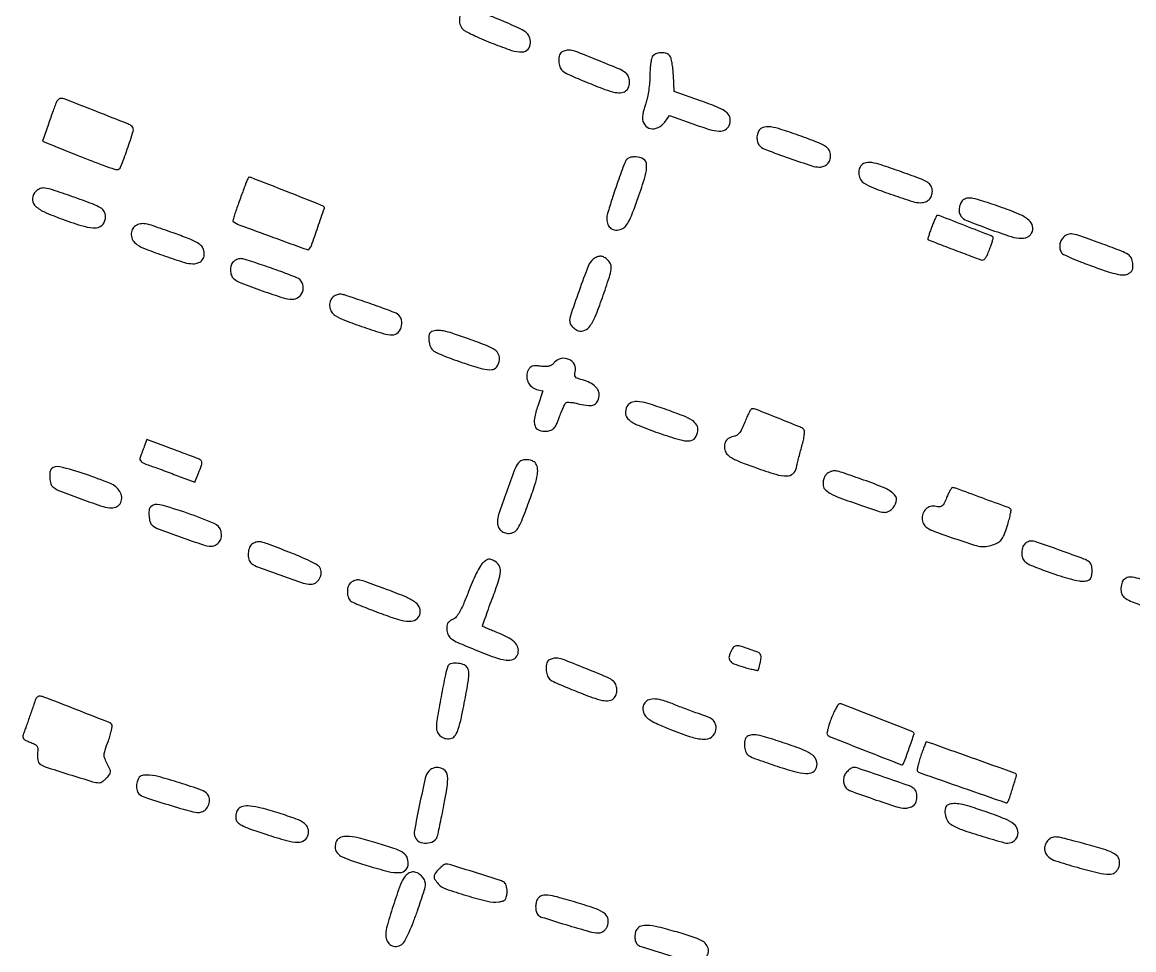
# Model space of a CAD drawing. Header units: metres. Extents: x 244 to 6504, y 133 to 4776.
# Drawn here: x 3516.7 to 3806.1, y 1476.2 to 1717.7 of the extents above; entities that cross this region are included whole.
import ezdxf

# ---------------------------------------------------------------- set-up
doc = ezdxf.new("R2010")
doc.units = ezdxf.units.M
doc.header["$MEASUREMENT"] = 0

msp = doc.modelspace()

# ---------------------------------------------------------------- linework, layer by layer
for points in [[(3073.43, 1797.58, -0.000015), (3212.47, 1744.26, -0.000001), (3356.48, 1689.04, -0.090549)], [(3368.99, 1721.3, 0.009906), (3366.1, 1712.52, -0.001067), (3364.33, 1706.81, -0.001723), (3362.8, 1701.96, -0.000256), (3361.42, 1697.66, -0.119228), (3361.26, 1697.41, -0.295746), (3360.94, 1697.34, -0.000001), (3222.9, 1750.06, -0.000075), (3098.13, 1797.73, -0.00214)], [(2390.74, 4302.36, -0.000001), (2436.6, 4383.87, -0.253439)], [(5649.78, 2908.29, -0.000001), (5592.12, 2927.27, -0.000136)], [(2358.85, 2292.47, -0.000002), (2402.87, 2275.77, -0.000001), (2455, 2255.99, -0.000469)], [(2661.8, 3304.26, -0.000001), (2697.55, 3290.75, -0.000089)], [(2166.88, 2385.74, -0.000003), (2059.01, 2428.09, -0.099946)], [(2836.31, 1902.63, -0.000001), (2798.12, 1918.05, -0.081722)], [(2910.82, 2101.23, -0.000002), (2871.64, 2116.15, -0.08954)], [(4072.04, 2648.41, -0.000003), (4098.22, 2621.39, -0.000215)], [(2835.59, 1257.96, 0.000001), (2811.6, 1266.94)], [(2724.87, 2153.38, -0.00001), (2851.52, 2105.29, -0.308463)], [(3433.83, 1894.18, -0.000012), (3289.85, 1953, -0.000025), (3146.63, 2011.53, -0.11823)], [(2592.86, 1267.89, -0.000002), (2552.45, 1283.32, -0.105537)], [(3734.93, 1774.32, -0.000007), (3697.02, 1788.85, -0.036058)], [(4102.26, 1718.24, 0.025724), (4102.24, 1717.05, -0.052527), (4102.01, 1713.85, -0.000214), (4095.69, 1678.74, -0.000061), (4089.16, 1642.58, -0.212207), (4088.67, 1641.87, -0.229261), (4088.57, 1641.86, -0.000003), (4069.13, 1648.86, -0.000251), (4047.72, 1656.59, -0.000151), (4022.31, 1665.79, -0.001957), (3986.05, 1679.08, -0.000933), (3939.51, 1696.45, -0.000837), (3885.68, 1716.76, -0.000632), (3826.61, 1739.25, -0.000098), (3776.91, 1758.25, -0.000161)], [(3121.11, 1058.8, -0.000012), (2978.85, 1116.92, -0.000024), (2837.26, 1174.78, -0.126636)], [(3590.01, 1813.07, -0.000033), (3680.68, 1776.36, -0.060123)], [(3689.27, 1772.83, -0.000056), (3728.59, 1757.98, -0.000567)], [(3772.52, 1741.32, -0.000348), (3824.24, 1721.6, 0.000566)]]:
    msp.add_lwpolyline(points, format="xyb")
for points in [[(3631.27, 1720.29, 0.126604), (3630.64, 1719.22, 0.098747), (3630.53, 1717.87, 0.096797), (3630.94, 1716.56, 0.115953), (3631.8, 1715.59, 0.040655), (3632.65, 1715.1, 0.00514), (3634.56, 1714.2, 0.006006), (3636.87, 1713.18, 0.004957), (3639.34, 1712.15, 0.016998), (3644.12, 1710.41, 0.085654), (3646.91, 1710, 0.214341), (3648.41, 1710.72, 0.176941), (3649.03, 1712.4, 0.099122), (3648.71, 1713.99, 0.135939), (3647.81, 1715.13, 0.054652), (3645.84, 1716.28, 0.005597), (3640.87, 1718.41, 0.007312), (3636.4, 1720.2, 0.043137), (3633.99, 1720.89, 0.094165), (3632.43, 1720.9, 0.151785)], [(3657.09, 1709.91, 0.133956), (3656.75, 1709.53, 0.058731), (3656.52, 1708.9, 0.049152), (3656.4, 1708.09, 0.035178), (3656.43, 1707.18, 0.086825), (3656.8, 1705.84, 0.128933), (3657.59, 1704.91, 0.050789), (3659.23, 1703.99, 0.004557), (3663.6, 1702.14, 0.007447), (3668.42, 1700.23, 0.040432), (3671.11, 1699.46, 0.085061), (3672.84, 1699.4, 0.162951), (3674.07, 1700.02, 0.122205), (3674.65, 1700.99, 0.081261), (3674.83, 1702.28, 0.082282), (3674.59, 1703.55, 0.131841), (3673.95, 1704.45, 0.073439), (3672.26, 1705.48, 0.004035), (3666.5, 1707.85, 0.003356), (3660.62, 1710.18, 0.095184), (3659.02, 1710.47, 0.042481), (3658.55, 1710.43, 0.026595), (3658.02, 1710.3, 0.026619), (3657.5, 1710.12, 0.043218)], [(3680.96, 1709.02, 0.135995), (3680.64, 1708.46, 0.021401), (3680.38, 1707.21, 0.021988), (3680.2, 1705.64, 0.016128), (3680.13, 1703.89, -0.018474), (3680.05, 1702.04, -0.014812), (3679.83, 1700.05, -0.015066), (3679.52, 1698.22, -0.03644), (3679.15, 1696.9, 0.014127), (3678.78, 1695.79, 0.013275), (3678.47, 1694.63, 0.013371), (3678.25, 1693.59, 0.043868), (3678.18, 1692.89, 0.158484), (3678.77, 1691.03, 0.188825), (3680.31, 1690.04, 0.164863), (3682.28, 1690.28, 0.123264), (3683.98, 1691.7), (3685.26, 1693.46), (3691.02, 1691.37, 0.011252), (3695.62, 1689.82, 0.062758), (3698.17, 1689.37, 0.141549), (3699.74, 1689.73, 0.159402), (3700.78, 1690.87, 0.14166), (3701.05, 1692.66, 0.183339), (3700.26, 1694.11, 0.079251), (3698.03, 1695.48, 0.013209), (3693.3, 1697.3), (3686.45, 1699.73), (3686.25, 1703.92, 0.014602), (3686.12, 1705.59, 0.018004), (3685.9, 1707.13, 0.016583), (3685.63, 1708.4, 0.112497), (3685.34, 1708.97, 0.137191), (3684.47, 1709.57, 0.080015), (3683.21, 1709.79, 0.078577), (3681.92, 1709.6, 0.121866)], [(3525.48, 1696.74, 0.009183), (3525.22, 1696.04, 0.001339), (3524.7, 1694.62, 0.001514), (3524.1, 1692.93, 0.001297), (3523.48, 1691.15), (3521.95, 1686.73), (3531.17, 1683.04, 0.003262), (3534.77, 1681.62, 0.004788), (3537.96, 1680.43, 0.002365), (3540.67, 1679.46, 0.084943), (3541.33, 1679.35, 0.307752), (3542.3, 1680.01, 0.009919), (3544.04, 1684.67, 0.010095), (3545.59, 1689.4, 0.290531), (3545.26, 1690.58, 0.08988), (3544.17, 1691.26, 0.000992), (3536.02, 1694.48, 0.000964), (3527.85, 1697.67, 0.092754), (3526.62, 1697.9, 0.141884), (3526.33, 1697.81, 0.058402), (3526.01, 1697.56, 0.051418), (3525.71, 1697.18, 0.045463)], [(3708.78, 1689.81, 0.121799), (3708.2, 1688.86, 0.078018), (3708.01, 1687.56, 0.079527), (3708.23, 1686.3, 0.138318), (3708.83, 1685.43, 0.084584), (3710.48, 1684.48, 0.004229), (3716.37, 1682.35, 0.00438), (3722.29, 1680.33, 0.080324), (3724.25, 1680.01, 0.090522), (3725.43, 1680.23, 0.110076), (3726.38, 1680.85, 0.108251), (3726.98, 1681.82, 0.0852), (3727.19, 1683.04, 0.131494), (3726.84, 1684.38, 0.122496), (3725.85, 1685.4, 0.048479), (3723.76, 1686.44, 0.005802), (3718.9, 1688.25, 0.007538), (3714.26, 1689.83, 0.039876), (3711.64, 1690.45, 0.081884), (3709.97, 1690.43, 0.154286)], [(3673.57, 1681.09, 0.006003), (3671.8, 1676.26, 0.007593), (3670.29, 1671.76, 0.005558), (3669.11, 1667.93, 0.0718), (3668.9, 1666.46, 0.100427), (3669.19, 1665.03, 0.141553), (3670, 1664.03, 0.14058), (3671.22, 1663.62, 0.09851), (3672.67, 1663.83, 0.119299), (3673.68, 1664.49, 0.064365), (3674.55, 1665.71, 0.032588), (3675.53, 1667.83, 0.006018), (3677.02, 1671.87, 0.011994), (3678.92, 1677.67, 0.085685), (3679.28, 1680.6, 0.23831), (3678.44, 1682.07, 0.147563), (3676.49, 1682.66, 0.030738), (3675.29, 1682.59, 0.092951), (3674.52, 1682.34, 0.115895), (3673.98, 1681.87, 0.063159)], [(3735.27, 1680.54, 0.128064), (3734.63, 1679.43, 0.10562), (3734.54, 1678.07, 0.10236), (3735.02, 1676.74, 0.112877), (3735.97, 1675.78, 0.051733), (3738.34, 1674.59, 0.007554), (3743.41, 1672.76, 0.006232), (3748.58, 1671.05, 0.076719), (3750.63, 1670.74, 0.084151), (3751.88, 1670.95, 0.111695), (3752.86, 1671.56, 0.112334), (3753.48, 1672.53, 0.085857), (3753.69, 1673.77, 0.13241), (3753.34, 1675.06, 0.125626), (3752.39, 1676.04, 0.046197), (3750.31, 1677.04, 0.004775), (3745.19, 1678.91, 0.005646), (3740.35, 1680.57, 0.038829), (3737.91, 1681.16, 0.090133), (3736.4, 1681.14, 0.14822)], [(3574.93, 1675.87, -0.001004), (3574.63, 1675.04, -0.000213), (3574.1, 1673.59, -0.000223), (3573.49, 1671.92, -0.000212), (3572.87, 1670.22, 0.006449), (3572.3, 1668.61, 0.010387), (3571.87, 1667.22, 0.004431), (3571.54, 1666.05, 0.306195), (3571.6, 1665.86, 0.073338), (3573.35, 1664.9, 0.001856), (3581.86, 1661.78, 0.000621), (3590.88, 1658.52, 0.312367), (3591.44, 1658.66, 0.091154), (3592, 1659.63, 0.002367), (3593.65, 1664.35, 0.000961), (3595.36, 1669.34, 0.322766), (3595.25, 1669.7, 0.068734), (3594.65, 1670.04, 0.000168), (3585.52, 1673.64, 0.000125), (3576.31, 1677.27, 0.093967), (3575.81, 1677.36, 0.236669), (3575.64, 1677.28, 0.026988), (3575.41, 1676.92, 0.027999), (3575.16, 1676.44, 0.019189)], [(3520.23, 1673.67, 0.163269), (3519.32, 1671.84, 0.228786), (3519.87, 1670.13, 0.09553), (3522.29, 1668.4, 0.019831), (3527.15, 1666.42, 0.016754), (3532.76, 1664.59, 0.086819), (3535.99, 1664.23, 0.213174), (3537.71, 1665.14, 0.168094), (3538.4, 1667.14, 0.133604), (3538.05, 1668.44, 0.125932), (3537.08, 1669.41, 0.045798), (3534.99, 1670.41, 0.004653), (3529.79, 1672.29, 0.003417), (3524.56, 1674.08, 0.044908), (3522.58, 1674.55, 0.130714), (3521.35, 1674.41, 0.102626)], [(3761.89, 1671.55, 0.122928), (3761.15, 1670.74, 0.081474), (3760.73, 1669.54, 0.081718), (3760.71, 1668.26, 0.125175), (3761.14, 1667.26, 0.136205), (3762.68, 1666.09, 0.007258), (3768.48, 1663.87, 0.009789), (3774.25, 1661.9, 0.077806), (3777.02, 1661.46, 0.056177), (3777.82, 1661.55, 0.067968), (3778.54, 1661.82, 0.07184), (3779.12, 1662.25, 0.074315), (3779.55, 1662.83, 0.18125), (3779.79, 1664.62, 0.165059), (3778.81, 1666.2, 0.073686), (3776.21, 1667.77, 0.015958), (3771.3, 1669.65, 0.003547), (3766.52, 1671.26, 0.029576), (3764.31, 1671.85, 0.071918), (3762.95, 1671.92, 0.12451)], [(3753.5, 1664.34, 0.005978), (3753.07, 1663.15, 0.009627), (3752.74, 1662.12, 0.003854), (3752.48, 1661.25, 0.300457), (3752.52, 1661.12, 0.078019), (3752.67, 1661.03, 0.000307), (3754.49, 1660.33, 0.001559), (3756.57, 1659.54, 0.000979), (3758.99, 1658.62, -0.0003), (3761.48, 1657.69, -0.000395), (3763.74, 1656.84, -0.000285), (3765.65, 1656.12, -0.003818), (3766.34, 1655.85, 0.176669), (3766.91, 1655.84, 0.137662), (3767.42, 1656.19, 0.067729), (3767.94, 1657.01, 0.016393), (3768.56, 1658.49, 0.008711), (3768.99, 1659.68, 0.01358), (3769.32, 1660.71, 0.007701), (3769.55, 1661.58, 0.263515), (3769.49, 1661.78, 0.103498), (3769, 1662.1, 0.000355), (3762.31, 1664.71, 0.000404), (3755.65, 1667.29, 0.090006), (3754.99, 1667.42, 0.280308), (3754.81, 1667.31, 0.008918), (3754.41, 1666.52, 0.014875), (3753.96, 1665.52, 0.009479)], [(3546.18, 1664.72, 0.155747), (3545.31, 1663.76, 0.123969), (3545.06, 1662.37, 0.114022), (3545.5, 1660.93, 0.118197), (3546.52, 1659.86, 0.053275), (3548.92, 1658.63, 0.008524), (3553.9, 1656.82, 0.007289), (3558.96, 1655.17, 0.075623), (3561.12, 1654.84, 0.094685), (3562.6, 1655.12, 0.142131), (3563.64, 1655.92, 0.144989), (3564.07, 1657.14, 0.100009), (3563.85, 1658.6, 0.118893), (3563.2, 1659.59, 0.063377), (3562, 1660.46, 0.03277), (3559.91, 1661.42, 0.006329), (3556.01, 1662.86, 0.002913), (3550.81, 1664.68, 0.035807), (3548.78, 1665.22, 0.096302), (3547.47, 1665.21, 0.08276)], [(3787.85, 1661.75, 0.079959), (3787.19, 1660.83, 0.085209), (3786.87, 1659.78, 0.086741), (3786.92, 1658.69, 0.086807), (3787.34, 1657.69, 0.14399), (3787.81, 1657.27, 0.005747), (3789.92, 1656.33, 0.009714), (3792.49, 1655.27, 0.006678), (3795.43, 1654.17, 0.005485), (3799.49, 1652.77, 0.026209), (3801.85, 1652.12, 0.047709), (3803.42, 1651.92, 0.114007), (3804.56, 1652.16, 0.056765), (3805.32, 1652.61, 0.119781), (3805.75, 1653.15, 0.10115), (3805.93, 1653.88, 0.033273), (3805.9, 1655, 0.09371), (3805.51, 1656.32, 0.134677), (3804.69, 1657.23, 0.048701), (3802.94, 1658.11, 0.003853), (3798.07, 1659.96, 0.003016), (3792.38, 1662.03, 0.042382), (3790.27, 1662.58, 0.130539), (3789, 1662.47, 0.110324)], [(3571.65, 1655.37, 0.122092), (3571.07, 1654.4, 0.080396), (3570.89, 1653.1, 0.081566), (3571.13, 1651.84, 0.133553), (3571.75, 1650.95, 0.081595), (3573.64, 1649.84, 0.006429), (3579.14, 1647.81, 0.006573), (3584.67, 1645.92, 0.078477), (3586.9, 1645.57, 0.176721), (3588.74, 1646.23, 0.161862), (3589.8, 1647.95, 0.169387), (3589.59, 1649.9, 0.190519), (3588.22, 1651.19, 0.007309), (3583.99, 1652.8, 0.005352), (3579.24, 1654.47, 0.002448), (3574.7, 1655.98, 0.079462), (3573.56, 1656.16, 0.059726), (3573.08, 1656.1, 0.039041), (3572.54, 1655.93, 0.038993), (3572.04, 1655.67, 0.058768)], [(3665.39, 1656, 0.14044), (3664.13, 1654.34, 0.006761), (3661.67, 1647.76, 0.005914), (3659.35, 1641.05, 0.173554), (3659.39, 1639.27, 0.068049), (3659.63, 1638.82, 0.034477), (3660.05, 1638.34, 0.033469), (3660.55, 1637.89, 0.04241), (3661.07, 1637.55, 0.191006), (3662.78, 1637.35, 0.160551), (3664.32, 1638.36, 0.069738), (3665.86, 1640.99, 0.014743), (3667.75, 1645.97, 0.003265), (3669.58, 1651.37, 0.043783), (3670.06, 1653.41, 0.129392), (3669.92, 1654.65, 0.104285), (3669.18, 1655.78, 0.061979), (3668.26, 1656.5, 0.121005), (3667.37, 1656.78, 0.117854), (3666.44, 1656.61, 0.057034)], [(3597.49, 1646.09, 0.128064), (3596.84, 1644.99, 0.10562), (3596.75, 1643.62, 0.10236), (3597.23, 1642.3, 0.112877), (3598.19, 1641.33, 0.051917), (3600.63, 1640.11, 0.00817), (3605.69, 1638.29, 0.006892), (3610.85, 1636.62, 0.075251), (3613, 1636.29, 0.206294), (3614.59, 1636.97, 0.145635), (3615.47, 1638.73, 0.143671), (3615.26, 1640.71, 0.20113), (3614.02, 1641.94, 0.008803), (3610, 1643.49, 0.005533), (3605.25, 1645.16, 0.002553), (3600.63, 1646.7, 0.079441), (3599.44, 1646.89, 0.057729), (3598.94, 1646.83, 0.038927), (3598.39, 1646.65, 0.039082), (3597.88, 1646.4, 0.060789)], [(3623.36, 1637.18, 0.239613), (3622.66, 1636.38, 0.087442), (3622.55, 1634.83, 0.078927), (3622.99, 1633.19, 0.136437), (3623.88, 1632.11, 0.051368), (3624.75, 1631.62, 0.006328), (3626.77, 1630.78, 0.007427), (3629.2, 1629.85, 0.006076), (3631.83, 1628.93, 0.013604), (3636.53, 1627.48, 0.091775), (3638.94, 1627.26, 0.218481), (3640.27, 1628.03, 0.124622), (3640.95, 1629.79, 0.132382), (3640.74, 1631.24, 0.142664), (3639.83, 1632.35, 0.055958), (3637.74, 1633.45, 0.006742), (3632.88, 1635.28, 0.006368), (3628.77, 1636.71, 0.031425), (3626.4, 1637.34, 0.057698), (3624.76, 1637.47, 0.087516)], [(3655.23, 1629.08, -0.06581), (3654.58, 1628.49, -0.08747), (3653.85, 1628.16, -0.069158), (3652.93, 1628.06, -0.027002), (3651.66, 1628.16, 0.022778), (3650.32, 1628.28, 0.087602), (3649.5, 1628.17, 0.124284), (3648.92, 1627.81, 0.069492), (3648.43, 1627.14, 0.119518), (3648.05, 1625.67, 0.10614), (3648.36, 1624.12, 0.107012), (3649.27, 1622.84, 0.123388), (3650.59, 1622.13), (3652.25, 1621.71), (3650.92, 1617.78, 0.033021), (3650.07, 1614.56, 0.132736), (3650.21, 1612.54, 0.226946), (3651.26, 1611.48, 0.110764), (3653.19, 1611.24, 0.054471), (3654.38, 1611.49, 0.125742), (3655.14, 1611.97, 0.08472), (3655.75, 1612.89, 0.016138), (3656.51, 1614.76, -0.007827), (3657.01, 1616.07, -0.01001), (3657.52, 1617.25, -0.008148), (3657.98, 1618.23, -0.079761), (3658.24, 1618.6, -0.196931), (3658.61, 1618.75, -0.024814), (3659.49, 1618.73, -0.026114), (3660.59, 1618.58, -0.018893), (3661.79, 1618.31, 0.045413), (3664.1, 1617.91, 0.133471), (3665.67, 1618.2, 0.182156), (3666.58, 1619.17, 0.100118), (3666.91, 1620.79, 0.135554), (3666.58, 1622, 0.086463), (3665.62, 1623.12, 0.068454), (3664.09, 1624.05, 0.04313), (3662.11, 1624.72, -0.033772), (3661.19, 1625.02, -0.139532), (3660.72, 1625.37, -0.16815), (3660.56, 1625.88, -0.054976), (3660.67, 1626.66, 0.180812), (3660.46, 1628.58, 0.172477), (3659.03, 1629.94, 0.161605), (3656.99, 1630.14, 0.161333)], [(3674.15, 1617.66, 0.15092), (3673.79, 1615.78, 0.194328), (3674.61, 1614.24, 0.078607), (3677.08, 1612.76, 0.012493), (3682.39, 1610.79, 0.010734), (3687.86, 1609.03, 0.085099), (3690.49, 1608.72, 0.225749), (3691.9, 1609.48, 0.128777), (3692.62, 1611.31, 0.156122), (3692.34, 1612.78, 0.123085), (3691.23, 1613.98, 0.052818), (3688.85, 1615.2, 0.008371), (3683.92, 1617.02, 0.010675), (3679.37, 1618.5, 0.057199), (3676.81, 1618.97, 0.125477), (3675.22, 1618.67, 0.162704)], [(3704.86, 1613.6, -0.01888), (3704.17, 1611.98, -0.048333), (3703.52, 1610.89, -0.070971), (3702.87, 1610.22, -0.127687), (3702.16, 1609.92, 0.08818), (3700.8, 1609.46, 0.129496), (3699.89, 1608.6, 0.13231), (3699.53, 1607.41, 0.094119), (3699.75, 1606.03, 0.119325), (3700.41, 1605.04, 0.063043), (3701.62, 1604.17, 0.032555), (3703.72, 1603.2, 0.006268), (3707.65, 1601.74, 0.012004), (3712.93, 1600, 0.072458), (3715.77, 1599.57, 0.180716), (3717.38, 1600.17, 0.166095), (3718.27, 1601.69, -0.009421), (3718.48, 1602.64, -0.002717), (3718.85, 1604.09, -0.002732), (3719.28, 1605.73, -0.002909), (3719.72, 1607.33, 0.014906), (3720.11, 1608.93, 0.026918), (3720.33, 1610.26, 0.028558), (3720.38, 1611.27, 0.21153), (3720.18, 1611.7, 0.08551), (3719.14, 1612.35, 0.001826), (3713.52, 1614.62, 0.001693), (3707.86, 1616.87, 0.093703), (3706.74, 1617.08, 0.2581), (3706.46, 1616.92, 0.015838), (3705.95, 1616.06, 0.020344), (3705.4, 1614.93, 0.01339)], [(3548.46, 1607.27, -0.002041), (3548.18, 1606.51, -0.001654), (3547.87, 1605.69, -0.001671), (3547.58, 1604.94, -0.004333), (3547.37, 1604.4, 0.156173), (3547.33, 1603.83, 0.158224), (3547.62, 1603.34, 0.076859), (3548.37, 1602.87, 0.017094), (3549.79, 1602.33, -0.003224), (3551.19, 1601.83, -0.001275), (3553.12, 1601.13, -0.001262), (3555.2, 1600.36, -0.00158), (3557.12, 1599.63), (3561.59, 1597.93), (3562.58, 1600.3, 0.011802), (3563.39, 1602.37, 0.138458), (3563.45, 1603.22, 0.2226), (3563.03, 1603.79, 0.036496), (3561.75, 1604.36, -0.001589), (3560.72, 1604.74, -0.000312), (3558.87, 1605.42, -0.000331), (3556.72, 1606.22, -0.000307), (3554.52, 1607.04), (3549.1, 1609.06)], [(3645.91, 1603, 0.072257), (3644.9, 1601.18, 0.004515), (3642.77, 1595.39, 0.004152), (3640.72, 1589.53, 0.081986), (3640.41, 1587.66, 0.085403), (3640.63, 1586.42, 0.111397), (3641.24, 1585.45, 0.111513), (3642.21, 1584.83, 0.085718), (3643.45, 1584.62, 0.128507), (3644.74, 1584.96, 0.12411), (3645.73, 1585.89, 0.047352), (3646.75, 1587.9, 0.00518), (3648.61, 1592.75, 0.009181), (3650.19, 1597.27, 0.040939), (3650.85, 1599.99, 0.077818), (3650.85, 1601.79, 0.158824), (3650.22, 1603.04, 0.121588), (3649.26, 1603.61, 0.077431), (3647.97, 1603.8, 0.079844), (3646.73, 1603.59, 0.149603)], [(3524.27, 1601.4, 0.172832), (3523.87, 1600.55, 0.045813), (3523.85, 1599.03, 0.046003), (3524.12, 1597.53, 0.160774), (3524.66, 1596.72, 0.074467), (3526.64, 1595.58, 0.006296), (3532.17, 1593.52, 0.006018), (3537.77, 1591.59, 0.080546), (3539.91, 1591.24, 0.128104), (3541.35, 1591.62, 0.149428), (3542.33, 1592.64, 0.143912), (3542.59, 1594.06, 0.116276), (3542.08, 1595.54, 0.152696), (3539.63, 1597.59, 0.019618), (3533.13, 1600.02, 0.016131), (3526.43, 1601.99, 0.265787)], [(3727.19, 1600.7, 0.074345), (3726.32, 1600.21, 0.09322), (3725.7, 1599.51, 0.083941), (3725.34, 1598.58, 0.049222), (3725.22, 1597.39, 0.179354), (3725.66, 1596.16, 0.091864), (3726.95, 1595.11, 0.036951), (3729.57, 1593.92, 0.005007), (3735.27, 1591.88, 0.003738), (3739.42, 1590.47, 0.047904), (3741.02, 1590.11, 0.129991), (3742.05, 1590.25, 0.08664), (3743.06, 1590.88, 0.138464), (3744.3, 1592.86, 0.267172), (3743.87, 1594.62, 0.102457), (3741.36, 1596.37, 0.016769), (3735.8, 1598.52, 0.000929), (3730.54, 1600.35, 0.021119), (3729.01, 1600.8, 0.076671), (3728.09, 1600.89, 0.076449)], [(3757.39, 1593.85, -0.018172), (3756.78, 1592.47, -0.087748), (3756.28, 1591.77, -0.16117), (3755.73, 1591.51, -0.109322), (3755.03, 1591.57, 0.112431), (3753.56, 1591.69, 0.125807), (3752.26, 1591.16, 0.12456), (3751.36, 1590.05, 0.108928), (3751.04, 1588.59, 0.108633), (3751.36, 1587.12, 0.148492), (3752.26, 1586.12, 0.049672), (3754.29, 1585.14, 0.003733), (3760.07, 1583.08, 0.005262), (3764.17, 1581.7, 0.03956), (3766.16, 1581.23, 0.074798), (3767.65, 1581.22, 0.047067), (3769.34, 1581.63, 0.039184), (3770.82, 1582.27, 0.104848), (3771.7, 1583, 0.075277), (3772.36, 1584.17, 0.013756), (3773.19, 1586.53, 0.009891), (3773.65, 1588.1, 0.015111), (3773.99, 1589.48, 0.009598), (3774.21, 1590.62, 0.243814), (3774.12, 1590.91, 0.107691), (3773.48, 1591.32, 0.000588), (3766.62, 1593.86, 0.000742), (3759.84, 1596.36, 0.083142), (3758.9, 1596.54, 0.2608), (3758.68, 1596.42, 0.014807), (3758.28, 1595.75, 0.019585), (3757.84, 1594.88, 0.012834)], [(3550.1, 1591.47, 0.172849), (3549.7, 1590.62, 0.045774), (3549.69, 1589.1, 0.04598), (3549.95, 1587.59, 0.159844), (3550.49, 1586.77, 0.077395), (3552.33, 1585.73, 0.005144), (3558.06, 1583.63, 0.005019), (3563.85, 1581.64, 0.080466), (3565.88, 1581.31, 0.122777), (3567.12, 1581.62, 0.124727), (3568.06, 1582.47, 0.115666), (3568.53, 1583.73, 0.095527), (3568.44, 1585.15, 0.232372), (3566.67, 1587.19, 0.017546), (3559.66, 1589.89, 0.016763), (3552.47, 1592.1, 0.268678)], [(3576.66, 1581.92, 0.168559), (3575.87, 1581, 0.077644), (3575.52, 1579.45, 0.077767), (3575.66, 1577.87, 0.170478), (3576.32, 1576.87, 0.072559), (3578.22, 1575.82, 0.004967), (3583.99, 1573.71, 0.00464), (3589.84, 1571.69, 0.080737), (3591.82, 1571.37, 0.150981), (3593.12, 1571.77, 0.118149), (3594.12, 1572.88, 0.115254), (3594.52, 1574.34, 0.138933), (3594.2, 1575.72, 0.139576), (3593.6, 1576.31, 0.010507), (3591.55, 1577.39, 0.013839), (3589.01, 1578.58, 0.009983), (3586.11, 1579.76, 0.001635), (3580.58, 1581.88, 0.034476), (3578.89, 1582.39, 0.11454), (3577.82, 1582.38, 0.073987)], [(3777.57, 1581.68, 0.083656), (3777.28, 1581.18, 0.03888), (3777.07, 1580.46, 0.037098), (3776.97, 1579.66, 0.042555), (3776.99, 1578.88, 0.115287), (3777.39, 1577.76, 0.112265), (3778.25, 1576.92, 0.04491), (3780, 1576.06, 0.005055), (3784.14, 1574.5, 0.01052), (3786.98, 1573.53, 0.013138), (3789.65, 1572.76, 0.01228), (3791.9, 1572.23, 0.076064), (3793.08, 1572.17, 0.037478), (3794.17, 1572.36, 0.137137), (3794.76, 1572.7, 0.135098), (3795.1, 1573.31, 0.035945), (3795.29, 1574.41, 0.04111), (3795.3, 1575.24, 0.042832), (3795.18, 1576.05, 0.046732), (3794.95, 1576.73, 0.119395), (3794.63, 1577.14, 0.079289), (3793.18, 1577.95, 0.002719), (3787.02, 1580.19, 0.002617), (3780.82, 1582.37, 0.083327), (3779.24, 1582.63, 0.086675), (3778.85, 1582.56, 0.043529), (3778.39, 1582.35, 0.041483), (3777.94, 1582.04, 0.048135)], [(3636.58, 1576.84, 0.085897), (3635.93, 1576.03, 0.012165), (3634.93, 1574.15, 0.013561), (3633.86, 1571.83, 0.011174), (3632.83, 1569.31, -0.008727), (3631.55, 1566.12, -0.0306), (3630.57, 1564.13, -0.049027), (3629.68, 1562.88, -0.1071), (3628.75, 1562.18, 0.048674), (3627.91, 1561.7, 0.119522), (3627.45, 1561.16, 0.107893), (3627.26, 1560.44, 0.035466), (3627.29, 1559.34, 0.093634), (3627.67, 1558.05, 0.123869), (3628.47, 1557.13, 0.048945), (3630.14, 1556.2, 0.004685), (3634.45, 1554.38, 0.011109), (3639.69, 1552.35, 0.055994), (3642.74, 1551.62, 0.129352), (3644.58, 1551.87, 0.205128), (3645.67, 1552.99, 0.134718), (3645.84, 1554.58, 0.1399), (3645.16, 1556.01, 0.08764), (3643.49, 1557.34, 0.029549), (3640.67, 1558.67, -0.001969), (3639.17, 1559.28, -0.003038), (3637.87, 1559.82, -0.000979), (3636.75, 1560.3, -0.089973), (3636.6, 1560.4, -0.291303), (3636.56, 1560.55, -0.000863), (3637.26, 1562.58, -0.004443), (3638.07, 1564.89, -0.002716), (3639.07, 1567.6, 0.009797), (3640.73, 1572.28, 0.063588), (3641.21, 1574.73, 0.147838), (3640.86, 1576.25, 0.140518), (3639.72, 1577.35, 0.020477), (3638.69, 1577.85, 0.144077), (3638.14, 1577.92, 0.125241), (3637.61, 1577.68, 0.013987)], [(3602.49, 1571.98, 0.16997), (3601.63, 1570.97, 0.095508), (3601.34, 1569.36, 0.095916), (3601.66, 1567.77, 0.173193), (3602.55, 1566.79, 0.025267), (3603.34, 1566.42, 0.002441), (3605.3, 1565.62, 0.003097), (3607.65, 1564.7, 0.002443), (3610.21, 1563.73, 0.015556), (3614.7, 1562.2, 0.065928), (3617.49, 1561.74, 0.13889), (3619.21, 1562.17, 0.188255), (3620.2, 1563.4, 0.160035), (3620.19, 1565.11, 0.146536), (3619.16, 1566.55, 0.065036), (3616.71, 1567.99, 0.01185), (3611.8, 1569.94, 0.00126), (3606.14, 1572.01, 0.033282), (3604.59, 1572.46, 0.119113), (3603.6, 1572.44, 0.06742)], [(3803.41, 1572.41, 0.083761), (3803.12, 1571.91, 0.038845), (3802.91, 1571.19, 0.03706), (3802.8, 1570.38, 0.042463), (3802.83, 1569.6, 0.111518), (3803.22, 1568.49, 0.113362), (3804.05, 1567.66, 0.046529), (3805.73, 1566.81, 0.005422), (3809.67, 1565.31, 0.014727), (3815.58, 1563.33, 0.084012), (3818.85, 1562.92, 0.218647), (3820.56, 1563.79, 0.168622), (3821.26, 1565.79, 0.13122), (3820.91, 1567.11, 0.124344), (3819.94, 1568.1, 0.047446), (3817.87, 1569.13, 0.005261), (3812.9, 1570.96, 0.004923), (3808, 1572.66, 0.043261), (3805.77, 1573.2, 0.114353), (3804.43, 1573.1, 0.144337)], [(3701.38, 1554.19, 0.062636), (3700.76, 1552.58, 0.215841), (3700.96, 1551.51, 0.145662), (3702, 1550.68, 0.025047), (3704.41, 1549.85, 0.005991), (3705.85, 1549.45, 0.00952), (3707.09, 1549.15, 0.003943), (3708.14, 1548.92, 0.268079), (3708.31, 1548.98, 0.110183), (3708.4, 1549.14, 0.00526), (3708.57, 1549.73, 0.008404), (3708.75, 1550.45, 0.005934), (3708.94, 1551.26, 0.037974), (3709.11, 1552.53, 0.193989), (3708.89, 1553.2, 0.1226), (3708.2, 1553.69, 0.011759), (3706.24, 1554.4, 0.006522), (3703.64, 1555.25, 0.086738), (3702.65, 1555.38, 0.200433), (3702.01, 1555.08, 0.061169)], [(3653.78, 1551.58, 0.134782), (3653.44, 1551.21, 0.058897), (3653.2, 1550.57, 0.048871), (3653.09, 1549.75, 0.033959), (3653.12, 1548.81, 0.082604), (3653.49, 1547.44, 0.133913), (3654.25, 1546.51, 0.052413), (3655.87, 1545.61, 0.004447), (3660.29, 1543.78, 0.007247), (3665.13, 1541.9, 0.039841), (3667.82, 1541.14, 0.084172), (3669.54, 1541.09, 0.16293), (3670.75, 1541.69, 0.122205), (3671.34, 1542.67, 0.081261), (3671.52, 1543.96, 0.082282), (3671.28, 1545.23, 0.131841), (3670.64, 1546.13, 0.073439), (3668.95, 1547.16, 0.004035), (3663.19, 1549.53, 0.003356), (3657.31, 1551.86, 0.095184), (3655.71, 1552.15, 0.042481), (3655.24, 1552.11, 0.026595), (3654.71, 1551.98, 0.026619), (3654.19, 1551.8, 0.043218)], [(3627.48, 1550.01, 0.038179), (3626.86, 1547.8, 0.00333), (3625.75, 1542.08, 0.003084), (3624.7, 1536.32, 0.043394), (3624.52, 1534.23, 0.112134), (3624.84, 1532.8, 0.123223), (3625.74, 1531.71, 0.123477), (3627.05, 1531.18, 0.11288), (3628.5, 1531.3, 0.177531), (3629.47, 1532.05, 0.061308), (3630.24, 1533.68, 0.027986), (3631.03, 1536.65, 0.004258), (3632.22, 1542.67, 0.006034), (3632.8, 1545.95, 0.030632), (3632.98, 1547.8, 0.05857), (3632.89, 1548.98, 0.12537), (3632.5, 1549.8, 0.143861), (3631.44, 1550.51, 0.066188), (3629.77, 1550.81, 0.070143), (3628.21, 1550.65, 0.250315)], [(3520.17, 1541.4, 0.003119), (3519.99, 1540.89, 0.000365), (3519.58, 1539.74, 0.000438), (3519.11, 1538.38, 0.000359), (3518.6, 1536.93, -0.001457), (3518.09, 1535.45, -0.001622), (3517.58, 1534.03, -0.001496), (3517.14, 1532.82, -0.008513), (3516.89, 1532.18, 0.123126), (3516.81, 1531.62, 0.16325), (3517.03, 1531.15, 0.094035), (3517.6, 1530.72, 0.024441), (3518.67, 1530.28, -0.026584), (3519.91, 1529.75, -0.130985), (3520.48, 1529.26, -0.144424), (3520.7, 1528.57, -0.03477), (3520.65, 1527.37, 0.037807), (3520.61, 1526.47, 0.047297), (3520.72, 1525.65, 0.054312), (3520.95, 1524.99, 0.116004), (3521.29, 1524.56, 0.088557), (3522.62, 1523.85, 0.002484), (3528.84, 1521.86, 0.002868), (3535.01, 1519.96, 0.07341), (3536.74, 1519.7, 0.114967), (3537.13, 1519.79, 0.033463), (3537.66, 1520.1, 0.031712), (3538.23, 1520.54, 0.0292), (3538.76, 1521.06, 0.030674), (3539.46, 1521.93, 0.149685), (3539.66, 1522.53, 0.114128), (3539.51, 1523.22, 0.01451), (3538.83, 1524.58, -0.031049), (3538.18, 1525.98, -0.10406), (3538.02, 1526.97, -0.069466), (3538.24, 1528.15, -0.008925), (3539.1, 1530.57, 0.016157), (3539.6, 1532.07, 0.02402), (3539.94, 1533.42, 0.02107), (3540.11, 1534.51, 0.245623), (3539.96, 1534.9, 0.086799), (3538.88, 1535.55, 0.000894), (3530.6, 1538.79, 0.000848), (3522.28, 1542.01, 0.092046), (3521.1, 1542.22, 0.115422), (3520.84, 1542.16, 0.067018), (3520.57, 1541.98, 0.06136), (3520.33, 1541.71, 0.061898)], [(3678.8, 1540.53, 0.070258), (3678.45, 1539.96, 0.080661), (3678.29, 1539.34, 0.070155), (3678.33, 1538.63, 0.039025), (3678.56, 1537.8, 0.111694), (3679.18, 1536.83, 0.057541), (3680.32, 1535.94, 0.033414), (3682.22, 1534.94, 0.008249), (3685.46, 1533.57, 0.019749), (3691.12, 1531.54, 0.085252), (3694.65, 1531.07, 0.200206), (3696.59, 1531.96, 0.18834), (3697.38, 1534, 0.096189), (3697.16, 1535.17, 0.123683), (3696.51, 1536.05, 0.077501), (3695.27, 1536.8, 0.020248), (3693.08, 1537.59, -0.009283), (3691.8, 1538.01, -0.003924), (3690.09, 1538.64, -0.003881), (3688.28, 1539.33, -0.00506), (3686.64, 1539.99, 0.02119), (3683.68, 1541.07, 0.060035), (3681.52, 1541.49, 0.094665), (3679.94, 1541.3, 0.143256)], [(3727.37, 1536.45, 0.014606), (3726.83, 1534.97, 0.02173), (3726.46, 1533.64, 0.017941), (3726.25, 1532.56, 0.241105), (3726.37, 1532.19, 0.101559), (3727.33, 1531.56, 0.000718), (3736.35, 1528.01, 0.000296), (3745.67, 1524.36, 0.351098), (3746.03, 1524.48, 0.061717), (3746.46, 1525.32, 0.002222), (3747.68, 1528.74, 0.000668), (3748.96, 1532.41, 0.29428), (3748.9, 1532.65, 0.096757), (3748.19, 1533.1, 0.000379), (3739.29, 1536.6, 0.00039), (3730.39, 1540.08, 0.093676), (3729.54, 1540.24, 0.248697), (3729.19, 1540.05, 0.018233), (3728.61, 1539.12, 0.022024), (3727.98, 1537.9, 0.014695)], [(3705.45, 1531.71, 0.134395), (3705.11, 1531.34, 0.058824), (3704.87, 1530.7, 0.049005), (3704.76, 1529.89, 0.034521), (3704.79, 1528.96, 0.086721), (3705.17, 1527.59, 0.146506), (3705.96, 1526.72, 0.051745), (3707.65, 1525.92, 0.003652), (3712.62, 1524.21, 0.011366), (3717.79, 1522.6, 0.056968), (3720.78, 1522.11, 0.130736), (3722.55, 1522.48, 0.201232), (3723.54, 1523.65, 0.152642), (3723.55, 1525.4, 0.15482), (3722.56, 1526.84, 0.070743), (3720.17, 1528.2, 0.013424), (3715.44, 1529.91, 0.004225), (3710.53, 1531.5, 0.031655), (3708.16, 1532.09, 0.072483), (3706.66, 1532.14, 0.113939)], [(3750.69, 1526.68, 0.010124), (3750.24, 1525.27, 0.015488), (3749.91, 1524.02, 0.009972), (3749.7, 1523, 0.247562), (3749.78, 1522.73, 0.112681), (3750.52, 1522.26, 0.000314), (3761.61, 1518.39, 0.000144), (3772.91, 1514.46, 0.327348), (3773.23, 1514.56, 0.08038), (3773.71, 1515.47, 0.004899), (3774.65, 1518.42, 0.002073), (3775.61, 1521.57, 0.282682), (3775.51, 1521.94, 0.104583), (3775.08, 1522.2, 0.000097), (3763.86, 1526.21, 0.000117), (3752.69, 1530.2, 0.085847), (3752.09, 1530.3, 0.307924), (3752, 1530.24, 0.001734), (3751.61, 1529.24, 0.006409), (3751.17, 1528.07, 0.003931)], [(3622.52, 1522.67, 0.117552), (3621.64, 1520.89, 0.005207), (3620.16, 1514.1, 0.004646), (3618.81, 1507.23, 0.138797), (3618.97, 1505.49, 0.197081), (3620.05, 1504.34, 0.114439), (3621.94, 1503.96, 0.115658), (3623.79, 1504.45, 0.203034), (3624.77, 1505.66, 0.016889), (3624.96, 1506.41, 0.001174), (3625.41, 1508.54, 0.001667), (3625.94, 1511.08, 0.001253), (3626.5, 1513.88, 0.006368), (3627.15, 1517.43, 0.022331), (3627.44, 1519.74, 0.034256), (3627.46, 1521.32, 0.109167), (3627.18, 1522.33, 0.141031), (3626.3, 1523.24, 0.111779), (3624.98, 1523.64, 0.109289), (3623.59, 1523.44, 0.129809)], [(3731.55, 1522.64, 0.080129), (3730.88, 1521.72, 0.086592), (3730.56, 1520.66, 0.087569), (3730.62, 1519.56, 0.084294), (3731.05, 1518.54, 0.16495), (3732.14, 1517.66, 0.003974), (3738.32, 1515.45, 0.006537), (3744.32, 1513.45, 0.077437), (3746.73, 1513.08, 0.04929), (3747.32, 1513.14, 0.037875), (3747.95, 1513.31, 0.038891), (3748.52, 1513.57, 0.070487), (3748.92, 1513.87, 0.121642), (3749.5, 1514.83, 0.077366), (3749.69, 1516.12, 0.07942), (3749.48, 1517.37, 0.145258), (3748.89, 1518.21, 0.082966), (3747.74, 1518.84, 0.001454), (3741.05, 1521.17, 0.001472), (3734.34, 1523.46, 0.081766), (3733.04, 1523.68, 0.129576), (3732.8, 1523.61, 0.023659), (3732.41, 1523.37, 0.024043), (3731.98, 1523.03, 0.019801)], [(3546.6, 1519.93, 0.040971), (3546.47, 1519.19, 0.036606), (3546.47, 1518.4, 0.038488), (3546.57, 1517.69, 0.08637), (3546.77, 1517.19, 0.172421), (3548.2, 1516.07, 0.006702), (3554.68, 1513.98, 0.008108), (3561.11, 1512.12, 0.125736), (3563.4, 1512.08, 0.152446), (3564.51, 1512.75, 0.105203), (3565.25, 1514.03, 0.104443), (3565.41, 1515.51, 0.148168), (3564.89, 1516.72, 0.136954), (3563.37, 1517.78, 0.00726), (3557.69, 1519.66, 0.010504), (3552.07, 1521.3, 0.065741), (3549.1, 1521.69, 0.03594), (3548.02, 1521.61, 0.117483), (3547.35, 1521.35, 0.130297), (3546.92, 1520.83, 0.048823)], [(3757.83, 1513.96, 0.238234), (3757.1, 1513.13, 0.095519), (3757.01, 1511.58, 0.084729), (3757.51, 1509.94, 0.136906), (3758.49, 1508.86, 0.055774), (3761.34, 1507.49, 0.010679), (3766.8, 1505.71, 0.00668), (3772.46, 1504.08, 0.144579), (3774.18, 1504.12, 0.06857), (3774.71, 1504.37, 0.04906), (3775.22, 1504.78, 0.049331), (3775.63, 1505.28, 0.072385), (3775.88, 1505.8, 0.15575), (3775.88, 1507.5, 0.150137), (3774.9, 1508.91, 0.069372), (3772.55, 1510.27, 0.013588), (3767.97, 1512, 0.005852), (3763.53, 1513.47, 0.029352), (3761, 1514.12, 0.054413), (3759.27, 1514.26, 0.089717)], [(3572.88, 1512.78, 0.074494), (3572.59, 1512.31, 0.041702), (3572.38, 1511.66, 0.040508), (3572.28, 1510.95, 0.051913), (3572.3, 1510.3, 0.162038), (3572.76, 1509.38, 0.078225), (3573.83, 1508.6, 0.034284), (3575.88, 1507.71, 0.005137), (3580.13, 1506.27, 0.011378), (3585.53, 1504.63, 0.065194), (3588.48, 1504.21, 0.158846), (3590.17, 1504.74, 0.178452), (3591.13, 1506.14, 0.136677), (3591.09, 1507.8, 0.160199), (3590.18, 1509.08, 0.071846), (3588.02, 1510.24, 0.012028), (3583.55, 1511.76, 0.010269), (3578.91, 1513.1, 0.041514), (3576.01, 1513.63, 0.075982), (3574.1, 1513.52, 0.169253)], [(3598.69, 1504.81, 0.084764), (3598.4, 1504.31, 0.049892), (3598.23, 1503.63, 0.047401), (3598.18, 1502.9, 0.052929), (3598.28, 1502.19, 0.139236), (3598.84, 1501.22, 0.077762), (3599.96, 1500.43, 0.034535), (3602.05, 1499.56, 0.005103), (3606.41, 1498.15, 0.013331), (3611.94, 1496.59, 0.074095), (3614.99, 1496.28, 0.196153), (3616.58, 1497.01, 0.191332), (3617.22, 1498.66, 0.098786), (3616.89, 1500.27, 0.144347), (3615.97, 1501.39, 0.065905), (3614.03, 1502.36, 0.008727), (3609.67, 1503.79, 0.010236), (3604.89, 1505.15, 0.041295), (3601.9, 1505.68, 0.075414), (3599.95, 1505.57, 0.168974)], [(3783.94, 1504.81, 0.083707), (3783.15, 1503.7, 0.116772), (3782.89, 1502.52, 0.119111), (3783.18, 1501.37, 0.089454), (3784, 1500.33, 0.106358), (3785.72, 1499.36, 0.006579), (3791.37, 1497.68, 0.008806), (3796.97, 1496.2, 0.060249), (3799.8, 1495.85, 0.068806), (3800.54, 1495.96, 0.079994), (3801.19, 1496.26, 0.077564), (3801.72, 1496.75, 0.059959), (3802.13, 1497.43, 0.130934), (3802.45, 1499.32, 0.203313), (3801.67, 1500.76, 0.088678), (3799.42, 1501.99, 0.014471), (3794.63, 1503.43, 0.001687), (3788.15, 1505.16, 0.032213), (3786.1, 1505.55, 0.116056), (3784.94, 1505.43, 0.113293)], [(3625.18, 1497.18, 0.033593), (3624.22, 1496.08, 0.153095), (3623.93, 1495.29, 0.157284), (3624.15, 1494.49, 0.036027), (3625.01, 1493.37, 0.127296), (3626.95, 1492.06, 0.012432), (3632.35, 1490.31, 0.014523), (3637.81, 1488.85, 0.08649), (3640.75, 1488.67, 0.03889), (3641.81, 1488.88, 0.134629), (3642.4, 1489.23, 0.131643), (3642.74, 1489.85, 0.036501), (3642.93, 1490.94, 0.041109), (3642.95, 1491.77, 0.042868), (3642.82, 1492.59, 0.046784), (3642.59, 1493.26, 0.119611), (3642.27, 1493.67, 0.090137), (3641.2, 1494.24, 0.001471), (3634.7, 1496.3, 0.001728), (3628.25, 1498.29, 0.074338), (3626.84, 1498.5, 0.156728), (3626.65, 1498.44, 0.012856), (3626.21, 1498.11, 0.016251), (3625.71, 1497.69, 0.011783)], [(3616.43, 1495.36, 0.092932), (3615.17, 1493.22, 0.009387), (3613.27, 1487.62, 0.009138), (3611.57, 1481.94, 0.098047), (3611.39, 1479.56, 0.120045), (3611.93, 1478.11, 0.151607), (3613.03, 1477.23, 0.152971), (3614.44, 1477.13, 0.122717), (3615.79, 1477.84, 0.096216), (3616.42, 1478.66, 0.010572), (3617.44, 1480.81, 0.012601), (3618.54, 1483.45, 0.009874), (3619.61, 1486.37, 0.003144), (3621.24, 1491.18, 0.042879), (3621.66, 1492.98, 0.124835), (3621.55, 1494.09, 0.096881), (3620.92, 1495.14, 0.070782), (3619.77, 1496.1, 0.126856), (3618.61, 1496.46, 0.137148), (3617.48, 1496.2, 0.089394)], [(3651.15, 1489.76, 0.115943), (3650.63, 1488.92, 0.064185), (3650.39, 1487.73, 0.062958), (3650.46, 1486.49, 0.096436), (3650.86, 1485.49, 0.17512), (3651.85, 1484.72, 0.003297), (3658.22, 1482.74, 0.006227), (3664.33, 1480.96, 0.067727), (3666.86, 1480.62, 0.089276), (3667.48, 1480.73, 0.070485), (3668.07, 1481.05, 0.065876), (3668.59, 1481.56, 0.060702), (3668.98, 1482.19, 0.135487), (3669.28, 1484.09, 0.198892), (3668.48, 1485.54, 0.084092), (3666.15, 1486.83, 0.013228), (3661.15, 1488.45, 0.003972), (3655.94, 1489.94, 0.034938), (3653.59, 1490.41, 0.090026), (3652.2, 1490.34, 0.140036)], [(3676.98, 1481.81, 0.12161), (3676.4, 1480.86, 0.077405), (3676.21, 1479.57, 0.079676), (3676.42, 1478.32, 0.147878), (3677.01, 1477.49, 0.089346), (3678.12, 1476.92, 0.001469), (3684.8, 1474.86, 0.001712), (3691.42, 1472.87, 0.07442), (3692.87, 1472.67, 0.179226), (3693.59, 1472.94, 0.046357), (3694.46, 1473.86, 0.047052), (3695.17, 1474.96, 0.122794), (3695.39, 1475.86, 0.127892), (3695, 1477.28, 0.124413), (3693.98, 1478.35, 0.058126), (3691.91, 1479.33, 0.009749), (3687.71, 1480.65, 0.008622), (3683, 1481.95, 0.036095), (3680.11, 1482.48, 0.065196), (3678.21, 1482.43, 0.159509)]]:
    msp.add_lwpolyline(points, format="xyb", close=True)

doc.saveas('drawing.dxf')
